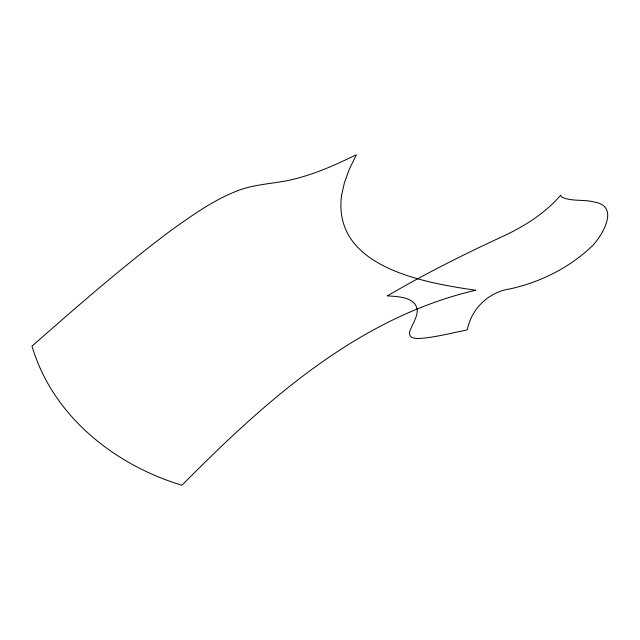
<?xml version="1.0" encoding="UTF-8"?>
<svg xmlns="http://www.w3.org/2000/svg" width="640" height="640" viewBox="0 0 640 640"><rect width="100%" height="100%" fill="white"/><g stroke="black" fill="none" stroke-linecap="round" stroke-linejoin="round"><path stroke-width="0.96" d="M409.424 332.776C409.168 340.048 419.312 338.368 424.024 338.128C438.608 336.424 452.896 332.856 467.256 329.88C471.52 308.56 488.584 292.08 510.072 288.896C541.04 282.016 570.208 267.368 593.056 245.168C603.104 234.016 619.712 206.016 594.16 202.024C583.56 199.136 571.768 201.76 561.704 197.112L560.696 195.208C544.56 213.88 523.304 227.056 501.032 237.2C462.344 255.128 424.192 274.28 387.4 295.88C397.872 296.576 416.424 296.816 417.264 310.88C416.896 318.872 411.4 325.256 409.424 332.776M341.568 195.312C332.192 267.168 423.648 282.64 475.688 290.248C357.584 317.72 264.904 401.448 181.936 485.248C114.336 464.912 52.448 415.704 32 346.136C77.232 306.368 122.632 266.664 170.864 230.536C192.728 214.944 214.92 198.968 240.36 189.704C254.536 184.856 269.536 183.752 284.208 181.24C309.576 176.528 333.32 165.976 356.392 154.752L349.36 169.144L344.44 182.656L341.568 195.312"/></g></svg>
